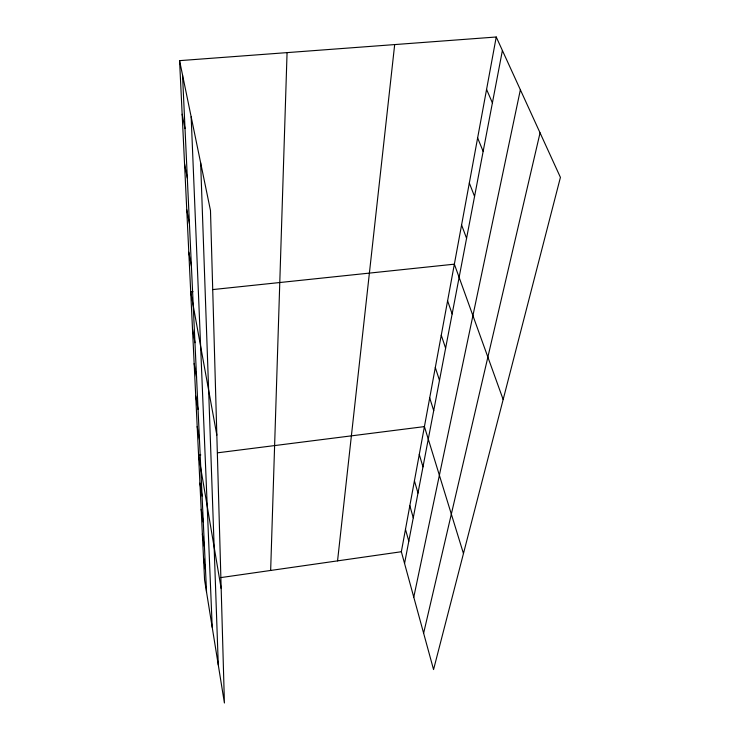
<?xml version="1.0" encoding="UTF-8"?>
<svg xmlns="http://www.w3.org/2000/svg" width="740" height="740" viewBox="0 0 740 740"><rect width="100%" height="100%" fill="white"/><g stroke="black" fill="none" stroke-linecap="round" stroke-linejoin="round"><path stroke-width="1.11" d="M270.655 570.457L287.065 52.614M337.551 560.874L394.679 44.585M496.235 37L560.421 177.378L433.557 669.561L401.348 551.735L496.235 37L179.579 60.643L204.573 579.92L224.414 703L210.484 210.512L179.579 60.643M404.558 563.473L502.395 50.486M413.771 597.162L520.368 89.781M423.622 633.199L540.061 132.839M220.594 577.626L401.348 551.735M200.817 454.934L198.57 455.22L221.177 588.596M217.68 452.797L424.418 426.601L463.462 553.538M193.001 291.653L190.707 291.893L216.839 435.129M212.528 289.599L454.36 264.171L503.163 399.517M486.569 89.401L492.405 102.897M477.624 137.936L483.155 151.395M469.317 183.011L474.562 196.415M461.575 224.988L466.579 238.308M447.598 300.838L452.149 313.936M441.262 335.22L445.619 348.189M435.305 367.521L439.486 380.351M429.7 397.926L433.714 410.617M419.275 454.48L422.984 466.866M414.418 480.815L417.989 493.043M409.831 505.735L413.272 517.797M405.474 529.341L408.804 541.236M182.16 114.275L185.019 128.603M184.538 163.799L187.322 178.062M186.748 209.651L189.44 223.841M188.802 252.238L191.419 266.317M192.493 328.911L194.962 342.713M194.158 363.534L196.562 377.187M195.721 396.011L198.061 409.488M197.192 426.508L199.476 439.828M199.911 483.091L202.085 496.059M201.178 509.37L203.297 522.153M202.371 534.197L204.444 546.795M203.5 557.673L205.526 570.096M182.53 74.971L206.543 592.166M191.161 116.818L212.214 627.317M200.651 162.809L218.281 664.973"/></g></svg>
